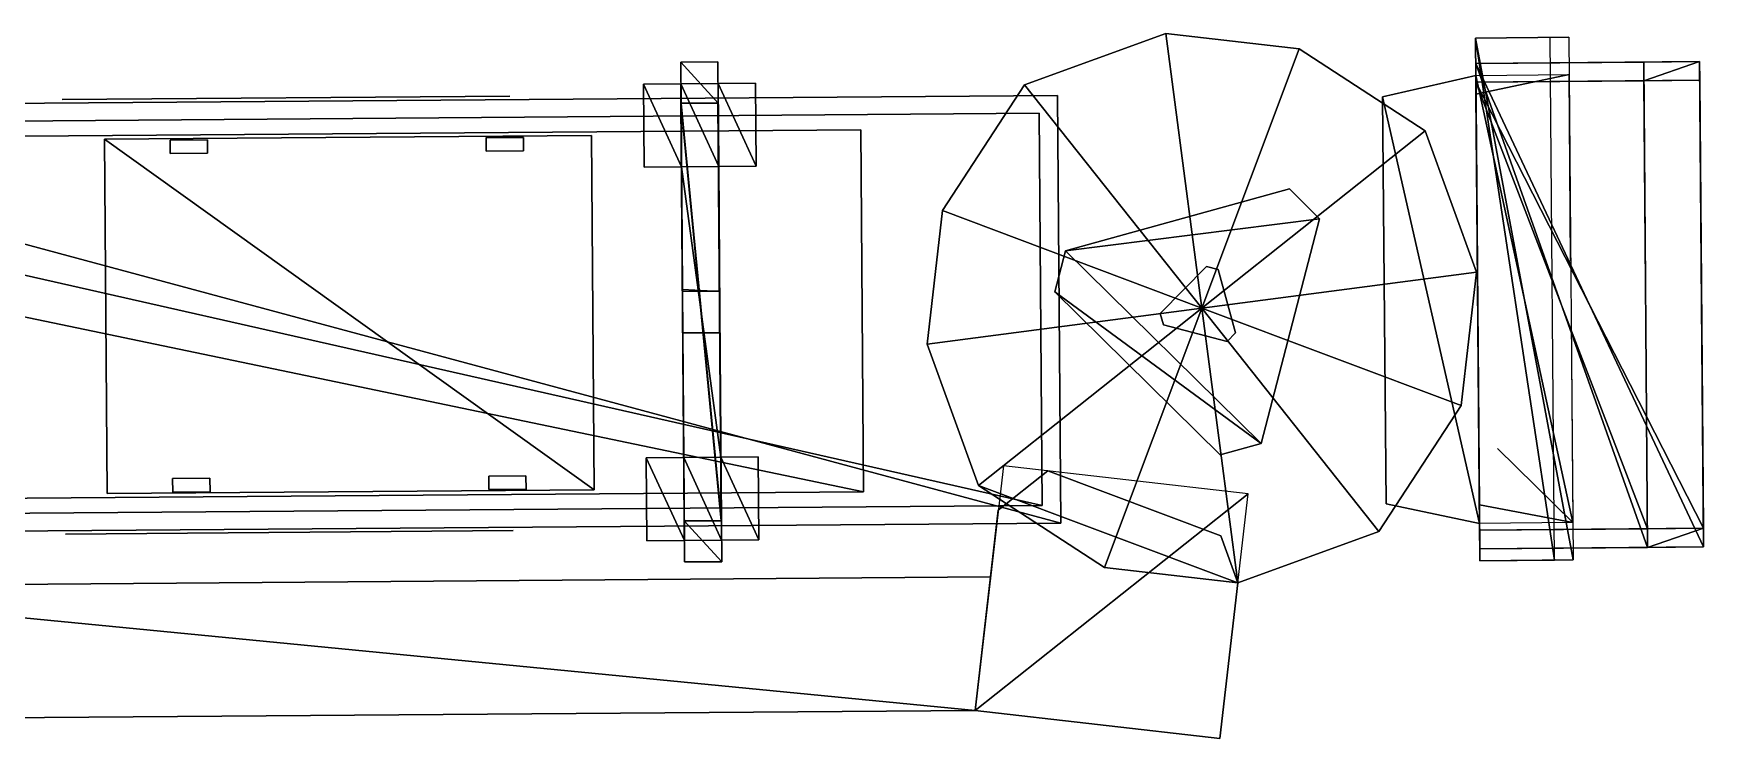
# Model space of a CAD drawing. Header units: millimetres. Extents: x -39 to 131, y -304 to 0.
# Drawn here: x 9.57 to 18.52, y -297.03 to -293.25 of the extents above; entities that cross this region are included whole.
import ezdxf

# ---------------------------------------------------------------- set-up
doc = ezdxf.new("R2010")
doc.units = ezdxf.units.MM
for name, color, linetype in [('MESH109', 7, 'Continuous'), ('MESH110', 7, 'Continuous'), ('MESH111', 7, 'Continuous'), ('MESH112', 7, 'Continuous'), ('MESH113', 7, 'Continuous'), ('MESH114', 7, 'Continuous'), ('MESH153', 7, 'Continuous'), ('MESH154', 7, 'Continuous'), ('MESH181', 7, 'Continuous'), ('MESH182', 7, 'Continuous'), ('MESH25', 7, 'Continuous'), ('MESH255', 7, 'Continuous'), ('MESH256', 7, 'Continuous'), ('MESH257', 7, 'Continuous'), ('MESH258', 7, 'Continuous'), ('MESH259', 7, 'Continuous'), ('MESH26', 7, 'Continuous'), ('MESH260', 7, 'Continuous'), ('MESH316', 7, 'Continuous'), ('MESH317', 7, 'Continuous'), ('MESH318', 7, 'Continuous'), ('MESH319', 7, 'Continuous'), ('MESH320', 7, 'Continuous'), ('MESH321', 7, 'Continuous'), ('MESH322', 7, 'Continuous'), ('MESH323', 7, 'Continuous'), ('MESH324', 7, 'Continuous'), ('MESH451', 7, 'Continuous'), ('MESH452', 7, 'Continuous'), ('MESH467', 7, 'Continuous'), ('MESH468', 7, 'Continuous'), ('MESH469', 7, 'Continuous'), ('MESH470', 7, 'Continuous'), ('MESH471', 7, 'Continuous'), ('MESH472', 7, 'Continuous'), ('TUNNEL2_01', 7, 'Continuous'), ('TUNNEL3_01', 7, 'Continuous')]:
    doc.layers.add(name, color=color, linetype=linetype)

msp = doc.modelspace()

# ---------------------------------------------------------------- meshes
at = {"layer": 'MESH109'}
mesh = msp.add_polyface(dxfattribs=at)
corners = [(17.2961, -293.5765, 5.4324), (17.3148, -295.7764, 5.4324), (17.3148, -295.7764, 3.2324), (17.8157, -295.8721, 5.4324), (17.3148, -295.7764, 3.2324), (17.3148, -295.7764, 5.4324), (17.8157, -295.8721, 3.2324), (17.2961, -293.5765, 5.4324), (17.3148, -295.7764, 3.2324), (17.2961, -293.5765, 3.2324), (17.2961, -293.5765, 5.4324), (17.2961, -293.5765, 3.2324), (17.7952, -293.4722, 5.4324), (17.7952, -293.4722, 5.4324), (17.2961, -293.5765, 3.2324), (17.7952, -293.4722, 3.2324)]
mesh.append_faces([[corners[k] for k in face] for face in [(0, 1, 2), (3, 4, 5), (3, 6, 4), (7, 8, 9), (10, 11, 12), (13, 14, 15)]])
at = {"layer": 'MESH110'}
mesh = msp.add_polyface(dxfattribs=at)
corners = [(17.8157, -295.8721, 4.1324), (17.8157, -295.8721, 3.2324), (17.4123, -295.4756, 3.2324), (17.4123, -295.4756, 4.1324)]
mesh.append_faces([[corners[k] for k in face] for face in [(0, 1, 2), (0, 2, 3)]])
at = {"layer": 'MESH111'}
mesh = msp.add_polyface(dxfattribs=at)
corners = [(17.7952, -293.4722, 4.1324), (17.8037, -294.4722, 4.1324), (17.8037, -294.4722, 3.2324), (17.7952, -293.4722, 3.2324)]
mesh.append_faces([[corners[k] for k in face] for face in [(0, 1, 2), (0, 2, 3)]])
at = {"layer": 'MESH112'}
mesh = msp.add_polyface(dxfattribs=at)
corners = [(17.8157, -295.8721, 5.4324), (17.3157, -295.8764, 5.4324), (17.2952, -293.4765, 5.4324), (17.7952, -293.4722, 5.4324)]
mesh.append_faces([[corners[k] for k in face] for face in [(0, 1, 2), (0, 2, 3)]])
at = {"layer": 'MESH113'}
mesh = msp.add_polyface(dxfattribs=at)
corners = [(17.2935, -293.2765, 3.1324), (17.3174, -296.0764, 5.6324), (17.2935, -293.2765, 5.6324), (17.2935, -293.2765, 3.1324), (17.3174, -296.0764, 3.1324), (17.3174, -296.0764, 5.6324), (17.8174, -296.0721, 3.1324), (17.3174, -296.0764, 3.1324), (17.2935, -293.2765, 3.1324), (17.8174, -296.0721, 5.6324), (17.3174, -296.0764, 3.1324), (17.8174, -296.0721, 3.1324), (17.3174, -296.0764, 5.6324), (17.3174, -296.0764, 3.1324), (17.8174, -296.0721, 5.6324), (17.7935, -293.2722, 3.1324), (17.7935, -293.2722, 5.6324), (17.7935, -293.2722, 3.1324), (17.2935, -293.2765, 3.1324), (17.7935, -293.2722, 5.6324), (17.2935, -293.2765, 3.1324), (17.2935, -293.2765, 5.6324), (17.7174, -296.073, 5.6324), (17.2935, -293.2765, 5.6324), (17.3174, -296.0764, 5.6324), (17.6935, -293.2731, 5.6324)]
mesh.append_faces([[corners[k] for k in face] for face in [(0, 1, 2), (3, 4, 5), (6, 7, 8), (9, 10, 11), (12, 13, 14), (6, 8, 15), (16, 17, 18), (19, 20, 21), (22, 23, 24), (22, 25, 23)]])
at = {"layer": 'MESH114'}
mesh = msp.add_polyface(dxfattribs=at)
corners = [(17.3157, -295.8764, 5.5324), (16.7962, -293.5905, 5.5324), (16.8147, -295.771, 5.5324), (17.2952, -293.4765, 5.5324), (17.2952, -293.4765, 5.5324), (16.7962, -293.5905, 3.2324), (16.7962, -293.5905, 5.5324), (17.2952, -293.4765, 3.2324), (17.3157, -295.8764, 3.2324), (16.7962, -293.5905, 3.2324), (17.2952, -293.4765, 3.2324), (16.8147, -295.771, 3.2324), (17.3157, -295.8764, 5.5324), (16.8147, -295.771, 3.2324), (17.3157, -295.8764, 3.2324), (16.8147, -295.771, 5.5324), (16.8147, -295.771, 3.2324), (17.3157, -295.8764, 5.5324)]
mesh.append_faces([[corners[k] for k in face] for face in [(0, 1, 2), (0, 3, 1), (4, 5, 6), (4, 7, 5), (8, 9, 10), (8, 11, 9), (12, 13, 14), (15, 16, 17)]])
at = {"layer": 'MESH153'}
mesh = msp.add_polyface(dxfattribs=at)
corners = [(15.9139, -294.5162, 5.9448), (15.9139, -294.5162, 5.703), (15.8515, -294.4999, 5.703), (15.9139, -294.5162, 5.9448), (16.0077, -294.8557, 5.9448), (15.9139, -294.5162, 5.703), (16.0077, -294.8557, 5.703), (16.0077, -294.8557, 5.9448), (15.9625, -294.9017, 5.703), (16.0077, -294.8557, 5.703), (15.9625, -294.9017, 5.9448), (15.6215, -294.8131, 5.9448), (15.9625, -294.9017, 5.703), (15.9625, -294.9017, 5.9448), (15.6215, -294.8131, 5.703), (15.6043, -294.751, 5.703), (15.6215, -294.8131, 5.703), (15.6215, -294.8131, 5.9448), (15.6043, -294.751, 5.9448), (15.8515, -294.4999, 5.703), (15.6043, -294.751, 5.703), (15.6043, -294.751, 5.9448), (15.8515, -294.4999, 5.9448), (15.8515, -294.4999, 5.9448)]
mesh.append_faces([[corners[k] for k in face] for face in [(0, 1, 2), (3, 4, 5), (5, 4, 6), (7, 8, 9), (7, 10, 8), (11, 12, 13), (11, 14, 12), (15, 16, 17), (15, 17, 18), (19, 20, 21), (19, 21, 22), (0, 2, 23)]])
at = {"layer": 'MESH154'}
mesh = msp.add_polyface(dxfattribs=at)
corners = [(16.4584, -294.244, 5.9334), (16.2961, -294.0842, 5.9334), (15.0964, -294.4155, 5.9334), (16.4584, -294.244, 6.6828), (16.4584, -294.244, 5.9334), (16.2961, -294.0842, 5.9334), (16.4584, -294.244, 6.6828), (16.1455, -295.4486, 6.6828), (16.4584, -294.244, 5.9334), (16.4584, -294.244, 6.6828), (15.0964, -294.4155, 6.6828), (16.1455, -295.4486, 6.6828), (16.4584, -294.244, 6.6828), (16.2961, -294.0842, 6.6828), (15.0964, -294.4155, 6.6828), (16.2961, -294.0842, 6.6828), (16.2961, -294.0842, 6.6828), (16.2961, -294.0842, 5.9334), (15.0964, -294.4155, 5.9334), (15.0964, -294.4155, 6.6828), (15.0964, -294.4155, 5.9334), (15.0392, -294.636, 6.6828), (15.0964, -294.4155, 6.6828), (15.0392, -294.636, 5.9334), (16.1455, -295.4486, 5.9334), (15.0964, -294.4155, 5.9334), (15.0392, -294.636, 5.9334), (16.4584, -294.244, 5.9334), (15.0964, -294.4155, 5.9334), (16.1455, -295.4486, 5.9334), (16.1455, -295.4486, 5.9334), (15.9259, -295.5092, 6.6828), (16.1455, -295.4486, 5.9334), (16.1455, -295.4486, 6.6828), (15.9259, -295.5092, 5.9334), (15.0392, -294.636, 6.6828), (15.9259, -295.5092, 5.9334), (15.9259, -295.5092, 6.6828), (15.0392, -294.636, 5.9334), (16.1455, -295.4486, 5.9334), (15.0392, -294.636, 5.9334), (15.9259, -295.5092, 5.9334), (16.1455, -295.4486, 6.6828), (15.0392, -294.636, 6.6828), (15.9259, -295.5092, 6.6828), (16.1455, -295.4486, 6.6828), (15.0964, -294.4155, 6.6828), (15.0392, -294.636, 6.6828)]
mesh.append_faces([[corners[k] for k in face] for face in [(0, 1, 2), (3, 4, 5), (6, 7, 8), (9, 10, 11), (12, 13, 14), (3, 5, 15), (16, 17, 18), (16, 18, 19), (20, 21, 22), (20, 23, 21), (24, 25, 26), (27, 28, 29), (8, 7, 30), (31, 32, 33), (31, 34, 32), (35, 36, 37), (35, 38, 36), (39, 40, 41), (42, 43, 44), (45, 46, 47)]])
at = {"layer": 'MESH181'}
mesh = msp.add_polyface(dxfattribs=at)
corners = [(18.4951, -293.4022, 5.4324), (18.4959, -293.5022, 5.4324), (18.1959, -293.5046, 3.2324), (17.296, -293.5119, 5.5324), (18.1959, -293.5046, 3.2324), (18.4959, -293.5022, 5.4324), (17.296, -293.5119, 5.5324), (17.296, -293.5119, 3.3324), (18.1959, -293.5046, 3.2324), (18.2154, -295.9046, 3.2324), (18.1959, -293.5046, 3.2324), (17.296, -293.5119, 3.3324), (18.2154, -295.9046, 3.2324), (17.296, -293.5119, 3.3324), (17.3155, -295.9119, 3.3324), (18.5154, -295.9021, 5.4324), (18.2154, -295.9046, 3.2324), (17.3155, -295.9119, 3.3324), (18.5154, -295.9021, 5.4324), (18.2163, -296.0046, 3.2324), (18.2154, -295.9046, 3.2324), (18.5154, -295.9021, 5.4324), (18.5162, -296.0021, 5.4324), (18.2163, -296.0046, 3.2324), (17.3155, -295.9119, 5.5324), (18.5154, -295.9021, 5.4324), (17.3155, -295.9119, 3.3324), (18.5154, -295.9021, 5.4324), (17.3155, -295.9119, 5.5324), (17.296, -293.5119, 5.5324), (18.5154, -295.9021, 5.4324), (17.296, -293.5119, 5.5324), (18.4959, -293.5022, 5.4324), (18.4951, -293.4022, 5.4324), (18.1959, -293.5046, 3.2324), (18.1951, -293.4046, 3.2324)]
mesh.append_faces([[corners[k] for k in face] for face in [(0, 1, 2), (3, 4, 5), (6, 7, 8), (9, 10, 11), (12, 13, 14), (15, 16, 17), (18, 19, 20), (21, 22, 23), (24, 25, 26), (27, 28, 29), (30, 31, 32), (33, 34, 35)]])
at = {"layer": 'MESH182'}
mesh = msp.add_polyface(dxfattribs=at)
corners = [(18.4951, -293.4022, 5.5324), (18.5162, -296.0021, 5.5324), (18.5162, -296.0021, 5.4324), (18.5162, -296.0021, 5.5324), (18.4951, -293.4022, 5.5324), (17.2952, -293.412, 5.6324), (17.2952, -293.412, 5.6324), (18.4951, -293.4022, 5.5324), (17.2952, -293.412, 3.2324), (18.4951, -293.4022, 5.5324), (18.1951, -293.4046, 3.1324), (17.2952, -293.412, 3.2324), (18.2163, -296.0046, 3.1324), (17.2952, -293.412, 3.2324), (18.1951, -293.4046, 3.1324), (17.3163, -296.0119, 3.2324), (18.5162, -296.0021, 5.5324), (17.3163, -296.0119, 3.2324), (18.2163, -296.0046, 3.1324), (17.3163, -296.0119, 5.6324), (17.3163, -296.0119, 3.2324), (18.5162, -296.0021, 5.5324), (18.5162, -296.0021, 5.5324), (17.2952, -293.412, 5.6324), (17.3163, -296.0119, 5.6324), (18.1951, -293.4046, 3.2324), (18.2163, -296.0046, 3.1324), (18.1951, -293.4046, 3.1324), (18.2163, -296.0046, 3.2324), (18.4951, -293.4022, 5.4324)]
mesh.append_faces([[corners[k] for k in face] for face in [(0, 1, 2), (3, 4, 5), (6, 7, 8), (9, 10, 11), (12, 13, 14), (12, 15, 13), (16, 17, 18), (19, 20, 21), (22, 23, 24), (25, 26, 27), (25, 28, 26), (0, 2, 29)]])
at = {"layer": 'MESH25'}
mesh = msp.add_polyface(dxfattribs=at)
corners = [(12.1184, -293.5876, 5.1489), (12.1184, -293.5876, 3.6657), (9.7185, -293.6059, 3.6657), (9.7185, -293.6059, 5.1489)]
mesh.append_faces([[corners[k] for k in face] for face in [(0, 1, 2), (0, 2, 3)]])
at = {"layer": 'MESH255'}
mesh = msp.add_polyface(dxfattribs=at)
corners = [(15.8269, -294.7229, 3.1324), (14.8774, -293.5266, 3.1324), (15.6338, -293.2512, 3.1324), (14.4375, -294.2007, 3.1324), (14.3552, -294.916, 3.1324), (14.6306, -295.6725, 3.1324), (15.3047, -296.1124, 3.1324), (16.02, -296.1946, 3.1324), (16.7764, -295.9193, 3.1324), (16.02, -296.1946, 5.7002), (16.02, -296.1946, 3.1324), (16.7764, -295.9193, 3.1324), (16.02, -296.1946, 5.7002), (16.7764, -295.9193, 3.1324), (16.7764, -295.9193, 5.7002), (17.2163, -295.2451, 5.7002), (16.7764, -295.9193, 5.7002), (16.7764, -295.9193, 3.1324), (17.2163, -295.2451, 5.7002), (15.8269, -294.7229, 5.7002), (16.7764, -295.9193, 5.7002), (17.2986, -294.5298, 5.7002), (17.0232, -293.7734, 5.7002), (17.0232, -293.7734, 5.7002), (17.2986, -294.5298, 5.7002), (17.2986, -294.5298, 3.1324), (17.2986, -294.5298, 5.7002), (17.2163, -295.2451, 3.1324), (17.2986, -294.5298, 3.1324), (17.2163, -295.2451, 5.7002), (17.2163, -295.2451, 3.1324), (17.2163, -295.2451, 3.1324), (17.2986, -294.5298, 3.1324), (17.0232, -293.7734, 3.1324), (16.3491, -293.3335, 3.1324), (16.3491, -293.3335, 5.7002), (16.3491, -293.3335, 3.1324), (15.6338, -293.2512, 3.1324), (17.0232, -293.7734, 5.7002), (16.3491, -293.3335, 3.1324), (16.3491, -293.3335, 5.7002), (17.0232, -293.7734, 3.1324), (17.0232, -293.7734, 3.1324), (16.3491, -293.3335, 5.7002), (15.6338, -293.2512, 5.7002), (15.6338, -293.2512, 5.7002), (15.6338, -293.2512, 5.7002), (15.6338, -293.2512, 3.1324), (14.8774, -293.5266, 3.1324), (14.8774, -293.5266, 5.7002), (14.8774, -293.5266, 3.1324), (14.4375, -294.2007, 5.7002), (14.8774, -293.5266, 5.7002), (14.4375, -294.2007, 3.1324), (14.4375, -294.2007, 3.1324), (14.3552, -294.916, 5.7002), (14.4375, -294.2007, 5.7002), (14.3552, -294.916, 3.1324), (14.3552, -294.916, 3.1324), (14.6306, -295.6725, 5.7002), (14.3552, -294.916, 5.7002), (14.6306, -295.6725, 3.1324), (14.3552, -294.916, 5.7002), (14.6306, -295.6725, 5.7002), (14.4375, -294.2007, 5.7002), (14.8774, -293.5266, 5.7002), (15.3047, -296.1124, 5.7002), (14.6306, -295.6725, 5.7002), (15.3047, -296.1124, 5.4324), (15.3047, -296.1124, 5.7002), (14.6306, -295.6725, 5.4324), (16.02, -296.1946, 5.4324), (15.3047, -296.1124, 5.4324), (14.6306, -295.6725, 5.4324), (15.3047, -296.1124, 5.7002), (15.3047, -296.1124, 5.4324), (16.02, -296.1946, 5.4324), (16.02, -296.1946, 5.7002), (16.02, -296.1946, 5.7002), (15.8269, -294.7229, 5.4324)]
mesh.append_faces([[corners[k] for k in face] for face in [(0, 1, 2), (0, 3, 1), (0, 4, 3), (0, 5, 4), (0, 6, 5), (7, 6, 0), (8, 7, 0), (9, 10, 11), (12, 13, 14), (15, 16, 17), (18, 19, 20), (21, 19, 18), (21, 22, 19), (23, 24, 25), (26, 27, 28), (26, 29, 27), (15, 17, 30), (31, 8, 0), (32, 31, 0), (32, 0, 33), (33, 0, 34), (34, 0, 2), (35, 36, 37), (38, 39, 40), (38, 41, 39), (23, 25, 42), (22, 43, 19), (43, 44, 19), (35, 37, 45), (46, 47, 48), (46, 48, 49), (50, 51, 52), (50, 53, 51), (54, 55, 56), (54, 57, 55), (58, 59, 60), (58, 61, 59), (19, 62, 63), (19, 64, 62), (19, 65, 64), (19, 44, 65), (19, 63, 66), (67, 68, 69), (67, 70, 68), (71, 72, 73), (74, 75, 76), (74, 76, 77), (78, 19, 66), (20, 19, 78), (71, 73, 79)]])
at = {"layer": 'MESH256'}
mesh = msp.add_polyface(dxfattribs=at)
corners = [(14.7361, -295.8054, 4.1324), (14.6949, -296.163, 4.1324), (14.6949, -296.163, 3.1324), (14.7361, -295.8054, 3.1324), (14.6949, -296.163, 4.1324), (14.7361, -295.8054, 4.1324), (14.6949, -296.163, 3.1324), (14.7361, -295.8054, 3.1324), (14.6949, -296.163, 4.1324), (7.8038, -296.2159, 1.5324), (14.6949, -296.163, 3.1324), (14.6949, -296.163, 4.1324), (7.8038, -296.2159, 0.5324), (7.8038, -296.2159, 1.5324), (14.6949, -296.163, 3.1324), (7.8038, -296.2159, 0.5324)]
mesh.append_faces([[corners[k] for k in face] for face in [(0, 1, 2), (3, 4, 5), (3, 6, 4), (0, 2, 7), (8, 9, 10), (11, 12, 13), (11, 14, 12), (10, 9, 15)]])
at = {"layer": 'MESH257'}
mesh = msp.add_polyface(dxfattribs=at)
corners = [(16.02, -296.1946, 4.1324), (15.924, -297.0291, 4.1324), (15.924, -297.0291, 3.1324), (16.02, -296.1946, 3.1324), (15.924, -297.0291, 4.1324), (16.02, -296.1946, 4.1324), (15.924, -297.0291, 3.1324), (16.02, -296.1946, 3.1324), (14.6127, -296.8783, 4.1324), (15.924, -297.0291, 3.1324), (15.924, -297.0291, 4.1324), (14.6127, -296.8783, 3.1324), (14.6127, -296.8783, 4.1324), (14.6127, -296.8783, 3.1324), (7.7215, -296.9312, 0.5324), (14.6127, -296.8783, 4.1324), (7.7215, -296.9312, 1.5324), (14.6127, -296.8783, 3.1324), (7.7215, -296.9312, 1.5324), (7.7215, -296.9312, 0.5324), (15.924, -297.0291, 4.1324), (14.6127, -296.8783, 3.1324), (14.6127, -296.8783, 4.1324), (15.924, -297.0291, 3.1324)]
mesh.append_faces([[corners[k] for k in face] for face in [(0, 1, 2), (3, 4, 5), (3, 6, 4), (0, 2, 7), (8, 9, 10), (8, 11, 9), (12, 13, 14), (15, 16, 17), (12, 14, 18), (17, 16, 19), (20, 21, 22), (20, 23, 21)]])
at = {"layer": 'MESH258'}
mesh = msp.add_polyface(dxfattribs=at)
corners = [(14.6127, -296.8783, 3.2324), (7.8038, -296.2159, 0.6324), (7.7215, -296.9312, 0.6324), (14.6949, -296.163, 3.2324), (7.8038, -296.2159, 0.6324), (14.6127, -296.8783, 3.2324)]
mesh.append_faces([[corners[k] for k in face] for face in [(0, 1, 2), (3, 4, 5)]])
at = {"layer": 'MESH259'}
mesh = msp.add_polyface(dxfattribs=at)
corners = [(14.7361, -295.8054, 5.4324), (15.0019, -295.5944, 3.1324), (15.0019, -295.5944, 5.4324), (14.7361, -295.8054, 3.1324), (15.0019, -295.5944, 5.4324), (15.0019, -295.5944, 3.1324), (15.9282, -295.9425, 3.1324), (15.9282, -295.9425, 5.4324), (15.9282, -295.9425, 3.1324), (16.02, -296.1946, 5.4324), (15.9282, -295.9425, 5.4324), (15.9282, -295.9425, 3.1324), (16.02, -296.1946, 3.1324), (16.02, -296.1946, 5.4324)]
mesh.append_faces([[corners[k] for k in face] for face in [(0, 1, 2), (0, 3, 1), (4, 5, 6), (4, 6, 7), (8, 9, 10), (11, 12, 13)]])
at = {"layer": 'MESH26'}
mesh = msp.add_polyface(dxfattribs=at)
corners = [(9.7363, -295.9333, 5.1489), (12.1362, -295.9149, 3.6657), (12.1362, -295.9149, 5.1489), (9.7363, -295.9333, 3.6657)]
mesh.append_faces([[corners[k] for k in face] for face in [(0, 1, 2), (0, 3, 1)]])
at = {"layer": 'MESH260'}
mesh = msp.add_polyface(dxfattribs=at)
corners = [(16.0749, -295.7178, 3.2324), (14.6127, -296.8783, 3.2324), (15.924, -297.0291, 3.2324), (14.7635, -295.567, 3.2324)]
mesh.append_faces([[corners[k] for k in face] for face in [(0, 1, 2), (0, 3, 1)]])
at = {"layer": 'MESH316'}
mesh = msp.add_polyface(dxfattribs=at)
corners = [(13.2541, -296.0814, 8.5811), (13.0532, -295.8617, 8.5811), (13.0549, -296.0829, 8.5811), (13.2524, -295.8602, 8.5811), (13.2524, -295.8602, 8.5811), (13.2541, -296.0814, 8.5811), (13.2541, -296.0814, 8.2549), (13.0549, -296.0829, 8.5811), (13.2541, -296.0814, 8.2549), (13.2541, -296.0814, 8.5811), (13.0549, -296.0829, 8.2549), (13.0532, -295.8617, 8.2549), (13.0549, -296.0829, 8.2549), (13.0549, -296.0829, 8.5811), (13.0532, -295.8617, 0.1824), (13.0549, -296.0829, 0.1824), (13.2541, -296.0814, 0.1824), (13.0549, -296.0829, 0.1824), (13.0532, -295.8617, 0.1824), (13.0549, -296.0829, 0.1824), (13.2541, -296.0814, 0.1824), (13.2524, -295.8602, 8.2549), (13.2541, -296.0814, 0.1824), (13.2524, -295.8602, 8.5811), (13.2524, -295.8602, 8.2549), (13.0532, -295.8617, 8.2549), (13.0532, -295.8617, 0.5824), (13.2524, -295.8602, 0.5824), (13.2524, -295.8602, 0.5824), (13.0361, -293.6266, 0.5824), (13.0532, -295.8617, 0.5824), (13.2353, -293.6251, 0.5824), (13.2353, -293.6251, 0.5824), (13.2524, -295.8602, 0.5824), (13.2524, -295.8602, 0.1824), (13.2353, -293.6251, 0.1824), (13.2524, -295.8602, 0.1824), (13.0361, -293.6266, 0.1824), (13.2353, -293.6251, 0.1824), (13.2524, -295.8602, 0.1824), (13.0361, -293.6266, 0.1824), (13.0532, -295.8617, 0.1824), (13.0532, -295.8617, 0.5824), (13.0361, -293.6266, 0.5824), (13.0344, -293.4053, 0.1824), (13.0344, -293.4053, 0.1824), (13.0361, -293.6266, 0.1824), (13.0361, -293.6266, 8.2549), (13.0344, -293.4053, 8.2549), (13.0361, -293.6266, 8.5811), (13.0361, -293.6266, 8.5811), (13.0361, -293.6266, 8.2549), (13.2353, -293.6251, 8.2549), (13.2353, -293.6251, 0.5824), (13.0361, -293.6266, 0.5824), (13.2353, -293.6251, 8.5811), (13.2336, -293.4038, 8.5811), (13.2353, -293.6251, 8.5811), (13.2353, -293.6251, 8.2549), (13.2353, -293.6251, 8.5811), (13.2336, -293.4038, 8.5811), (13.0344, -293.4053, 8.5811), (13.2336, -293.4038, 8.5811), (13.0344, -293.4053, 8.2549), (13.0344, -293.4053, 8.5811), (13.2336, -293.4038, 8.2549), (13.2336, -293.4038, 8.2549), (13.2353, -293.6251, 0.1824), (13.2336, -293.4038, 0.1824), (13.2336, -293.4038, 0.1824), (13.2336, -293.4038, 0.1824), (13.0344, -293.4053, 0.1824), (13.0344, -293.4053, 8.5811), (13.0361, -293.6266, 8.5811), (13.0532, -295.8617, 8.5811), (13.0532, -295.8617, 8.5811)]
mesh.append_faces([[corners[k] for k in face] for face in [(0, 1, 2), (0, 3, 1), (4, 5, 6), (7, 8, 9), (7, 10, 8), (11, 12, 13), (14, 12, 11), (14, 15, 12), (16, 17, 18), (10, 19, 20), (10, 20, 8), (21, 6, 22), (4, 6, 21), (23, 24, 25), (24, 26, 25), (24, 27, 26), (28, 29, 30), (28, 31, 29), (32, 33, 34), (32, 34, 35), (36, 37, 38), (36, 18, 37), (16, 18, 36), (21, 22, 39), (40, 41, 42), (40, 42, 43), (38, 37, 44), (45, 46, 47), (45, 47, 48), (48, 47, 49), (50, 51, 52), (51, 53, 52), (51, 54, 53), (50, 52, 55), (56, 57, 58), (59, 60, 61), (62, 63, 64), (62, 65, 63), (56, 58, 66), (66, 58, 67), (66, 67, 68), (38, 44, 69), (65, 70, 71), (65, 71, 63), (48, 49, 72), (59, 61, 73), (23, 25, 74), (11, 13, 75)]])
at = {"layer": 'MESH317'}
mesh = msp.add_polyface(dxfattribs=at)
corners = [(13.054, -295.9677, -0.6176), (12.8533, -295.9692, -0.4176), (12.8499, -295.5244, -0.4176), (12.8499, -295.5244, -0.4176), (12.8533, -295.9692, -0.4176), (12.8533, -295.9692, -0.2176), (12.8499, -295.5244, -0.2176), (13.054, -295.9677, -0.0176), (12.8499, -295.5244, -0.2176), (12.8533, -295.9692, -0.2176), (13.0506, -295.5229, -0.0176), (13.2532, -295.9662, -0.0176), (13.0506, -295.5229, -0.0176), (13.054, -295.9677, -0.0176), (13.2498, -295.5214, -0.0176), (13.4533, -295.9646, -0.2176), (13.2498, -295.5214, -0.0176), (13.2532, -295.9662, -0.0176), (13.4533, -295.9646, -0.2176), (13.4499, -295.5198, -0.2176), (13.2498, -295.5214, -0.0176), (13.4499, -295.5198, -0.2176), (13.4533, -295.9646, -0.2176), (13.4533, -295.9646, -0.4176), (13.4499, -295.5198, -0.4176), (13.4533, -295.9646, -0.4176), (13.2498, -295.5214, -0.6176), (13.4499, -295.5198, -0.4176), (13.4533, -295.9646, -0.4176), (13.2532, -295.9662, -0.6176), (13.2498, -295.5214, -0.6176), (13.0506, -295.5229, -0.6176)]
mesh.append_faces([[corners[k] for k in face] for face in [(0, 1, 2), (3, 4, 5), (3, 5, 6), (7, 8, 9), (7, 10, 8), (11, 12, 13), (11, 14, 12), (15, 16, 17), (18, 19, 20), (21, 22, 23), (21, 23, 24), (25, 26, 27), (28, 29, 30), (0, 2, 31)]])
at = {"layer": 'MESH318'}
mesh = msp.add_polyface(dxfattribs=at)
corners = [(13.0387, -293.966, -0.6176), (12.8379, -293.9676, -0.4176), (12.8345, -293.5228, -0.4176), (12.8345, -293.5228, -0.4176), (12.8379, -293.9676, -0.4176), (12.8379, -293.9676, -0.2176), (12.8345, -293.5228, -0.2176), (13.0387, -293.966, -0.0176), (12.8345, -293.5228, -0.2176), (12.8379, -293.9676, -0.2176), (13.0353, -293.5212, -0.0176), (13.2379, -293.9645, -0.0176), (13.0353, -293.5212, -0.0176), (13.0387, -293.966, -0.0176), (13.2345, -293.5197, -0.0176), (13.4379, -293.963, -0.2176), (13.2345, -293.5197, -0.0176), (13.2379, -293.9645, -0.0176), (13.4345, -293.5182, -0.2176), (13.4345, -293.5182, -0.2176), (13.4379, -293.963, -0.2176), (13.4379, -293.963, -0.4176), (13.4345, -293.5182, -0.4176), (13.4379, -293.963, -0.4176), (13.2345, -293.5197, -0.6176), (13.4345, -293.5182, -0.4176), (13.2379, -293.9645, -0.6176), (13.0353, -293.5212, -0.6176)]
mesh.append_faces([[corners[k] for k in face] for face in [(0, 1, 2), (3, 4, 5), (3, 5, 6), (7, 8, 9), (7, 10, 8), (11, 12, 13), (11, 14, 12), (15, 16, 17), (15, 18, 16), (19, 20, 21), (19, 21, 22), (23, 24, 25), (23, 26, 24), (0, 2, 27)]])
at = {"layer": 'MESH319'}
mesh = msp.add_polyface(dxfattribs=at)
corners = [(13.243, -294.6321, 0.1824), (13.243, -294.6321, -0.2176), (13.0438, -294.6329, -0.2176), (13.243, -294.6321, 0.1824), (13.2447, -294.8545, -0.2176), (13.243, -294.6321, -0.2176), (13.2447, -294.8545, 0.1824), (13.0455, -294.8553, 0.1824), (13.2447, -294.8545, -0.2176), (13.2447, -294.8545, 0.1824), (13.0455, -294.8553, -0.2176), (13.0438, -294.6329, -0.2176), (13.0455, -294.8553, -0.2176), (13.0455, -294.8553, 0.1824), (13.0437, -294.622, 0.1824), (13.0438, -294.6329, -0.2176), (13.0455, -294.8553, 0.1824), (13.243, -294.6321, 0.1824), (13.0438, -294.6329, -0.2176), (13.0437, -294.622, 0.1824)]
mesh.append_faces([[corners[k] for k in face] for face in [(0, 1, 2), (3, 4, 5), (3, 6, 4), (7, 8, 9), (7, 10, 8), (11, 12, 13), (14, 15, 16), (17, 18, 19)]])
at = {"layer": 'MESH320'}
mesh = msp.add_polyface(dxfattribs=at)
corners = [(13.2498, -295.5214, -0.4176), (13.0506, -295.5229, -0.4176), (13.0387, -293.966, -0.4176), (13.0387, -293.966, -0.4176), (13.0506, -295.5229, -0.4176), (13.0506, -295.5229, -0.2176), (13.0387, -293.966, -0.2176), (13.2498, -295.5214, -0.2176), (13.0387, -293.966, -0.2176), (13.0506, -295.5229, -0.2176), (13.2379, -293.9645, -0.2176), (13.2379, -293.9645, -0.2176), (13.2498, -295.5214, -0.2176), (13.2498, -295.5214, -0.4176), (13.2379, -293.9645, -0.4176), (13.2379, -293.9645, -0.4176)]
mesh.append_faces([[corners[k] for k in face] for face in [(0, 1, 2), (3, 4, 5), (3, 5, 6), (7, 8, 9), (7, 10, 8), (11, 12, 13), (11, 13, 14), (0, 2, 15)]])
at = {"layer": 'MESH321'}
mesh = msp.add_polyface(dxfattribs=at)
corners = [(12.8533, -295.9692, -0.0176), (13.4533, -295.9646, -0.6176), (13.4533, -295.9646, -0.0176), (12.8533, -295.9692, -0.6176)]
mesh.append_faces([[corners[k] for k in face] for face in [(0, 1, 2), (0, 3, 1)]])
at = {"layer": 'MESH322'}
mesh = msp.add_polyface(dxfattribs=at)
corners = [(12.8379, -293.9676, -0.0176), (13.4379, -293.963, -0.6176), (13.4379, -293.963, -0.0176), (12.8379, -293.9676, -0.6176)]
mesh.append_faces([[corners[k] for k in face] for face in [(0, 1, 2), (0, 3, 1)]])
at = {"layer": 'MESH323'}
mesh = msp.add_polyface(dxfattribs=at)
corners = [(13.4499, -295.5198, -0.0176), (13.4499, -295.5198, -0.6176), (12.8499, -295.5244, -0.6176), (12.8499, -295.5244, -0.0176)]
mesh.append_faces([[corners[k] for k in face] for face in [(0, 1, 2), (0, 2, 3)]])
at = {"layer": 'MESH324'}
mesh = msp.add_polyface(dxfattribs=at)
corners = [(13.4345, -293.5182, -0.0176), (13.4345, -293.5182, -0.6176), (12.8345, -293.5228, -0.6176), (12.8345, -293.5228, -0.0176)]
mesh.append_faces([[corners[k] for k in face] for face in [(0, 1, 2), (0, 2, 3)]])
at = {"layer": 'MESH451'}
mesh = msp.add_polyface(dxfattribs=at)
corners = [(13.2506, -295.8617, 5.6527), (13.0521, -295.8632, 5.6527), (13.0349, -293.6253, 5.6527), (13.0349, -293.6253, 5.6527), (13.0521, -295.8632, 5.6527), (13.0521, -295.8632, 6.0527), (13.0349, -293.6253, 6.0527), (13.2506, -295.8617, 6.0527), (13.0349, -293.6253, 6.0527), (13.0521, -295.8632, 6.0527), (13.2334, -293.6237, 6.0527), (13.2334, -293.6237, 6.0527), (13.2506, -295.8617, 6.0527), (13.2506, -295.8617, 5.6527), (13.2334, -293.6237, 5.6527), (13.2334, -293.6237, 5.6527)]
mesh.append_faces([[corners[k] for k in face] for face in [(0, 1, 2), (3, 4, 5), (3, 5, 6), (7, 8, 9), (7, 10, 8), (11, 12, 13), (11, 13, 14), (0, 2, 15)]])
at = {"layer": 'MESH452'}
mesh = msp.add_polyface(dxfattribs=at)
corners = [(13.2506, -295.8617, 3.2023), (13.0349, -293.6253, 3.2023), (13.0521, -295.8632, 3.2023), (13.2334, -293.6237, 3.2023), (13.2334, -293.6237, 3.2023), (13.2506, -295.8617, 3.2023), (13.2506, -295.8617, 2.8023), (13.2334, -293.6237, 2.8023), (13.2506, -295.8617, 2.8023), (13.0349, -293.6253, 2.8023), (13.2334, -293.6237, 2.8023), (13.0521, -295.8632, 2.8023), (13.0349, -293.6253, 2.8023), (13.0521, -295.8632, 2.8023), (13.0521, -295.8632, 3.2023), (13.0349, -293.6253, 3.2023)]
mesh.append_faces([[corners[k] for k in face] for face in [(0, 1, 2), (0, 3, 1), (4, 5, 6), (4, 6, 7), (8, 9, 10), (8, 11, 9), (12, 13, 14), (12, 14, 15)]])
at = {"layer": 'MESH467'}
mesh = msp.add_polyface(dxfattribs=at)
corners = [(15.0714, -295.8742, 3.1961), (6.8087, -295.9375, 3.1961), (6.7912, -293.6466, 3.1961), (6.8087, -295.9375, 5.6526), (6.8087, -295.9375, 3.1961), (15.0714, -295.8742, 3.1961), (6.7912, -293.6466, 3.1961), (6.8087, -295.9375, 3.1961), (6.8087, -295.9375, 5.6526), (6.7912, -293.6466, 5.6526), (15.0714, -295.8742, 5.6526), (6.7912, -293.6466, 5.6526), (6.8087, -295.9375, 5.6526), (15.0539, -293.5834, 5.6526), (15.0539, -293.5834, 5.6526), (6.7912, -293.6466, 3.1961), (6.7912, -293.6466, 5.6526), (15.0539, -293.5834, 3.1961), (15.0539, -293.5834, 3.1961), (15.0714, -295.8742, 5.6526)]
mesh.append_faces([[corners[k] for k in face] for face in [(0, 1, 2), (3, 4, 5), (6, 7, 8), (6, 8, 9), (10, 11, 12), (10, 13, 11), (14, 15, 16), (14, 17, 15), (0, 2, 18), (3, 5, 19)]])
at = {"layer": 'MESH468'}
mesh = msp.add_polyface(dxfattribs=at)
corners = [(10.4973, -293.821, 3.2132), (10.4973, -293.821, 3.0189), (10.2975, -293.8225, 3.0189), (10.4973, -293.821, 3.2132), (10.4979, -293.8932, 3.0189), (10.4973, -293.821, 3.0189), (10.4973, -293.821, 3.2132), (10.4979, -293.8932, 3.2132), (10.4979, -293.8932, 3.0189), (10.2981, -293.8948, 3.2132), (10.4979, -293.8932, 3.0189), (10.4979, -293.8932, 3.2132), (10.2981, -293.8948, 3.2132), (10.2981, -293.8948, 3.0189), (10.4979, -293.8932, 3.0189), (10.2975, -293.8225, 3.0189), (10.2981, -293.8948, 3.0189), (10.2981, -293.8948, 3.2132), (10.2975, -293.8225, 3.2132), (10.2975, -293.8225, 3.2132)]
mesh.append_faces([[corners[k] for k in face] for face in [(0, 1, 2), (3, 4, 5), (6, 7, 8), (9, 10, 11), (12, 13, 14), (15, 16, 17), (15, 17, 18), (0, 2, 19)]])
at = {"layer": 'MESH469'}
mesh = msp.add_polyface(dxfattribs=at)
corners = [(11.9914, -293.8095, 3.0189), (11.992, -293.8818, 3.2132), (11.9914, -293.8095, 3.2132), (11.992, -293.8818, 3.0189), (11.992, -293.8818, 3.2132), (11.992, -293.8818, 3.0189), (12.1917, -293.8803, 3.0189), (12.1917, -293.8803, 3.2132), (12.1912, -293.808, 3.2132), (12.1917, -293.8803, 3.2132), (12.1917, -293.8803, 3.0189), (12.1912, -293.808, 3.0189), (12.1912, -293.808, 3.2132), (12.1912, -293.808, 3.0189), (11.9914, -293.8095, 3.0189), (11.9914, -293.8095, 3.2132)]
mesh.append_faces([[corners[k] for k in face] for face in [(0, 1, 2), (0, 3, 1), (4, 5, 6), (4, 6, 7), (8, 9, 10), (8, 10, 11), (12, 13, 14), (12, 14, 15)]])
at = {"layer": 'MESH470'}
mesh = msp.add_polyface(dxfattribs=at)
corners = [(12.2051, -295.6217, 3.2132), (12.2051, -295.6217, 3.0189), (12.0053, -295.6232, 3.0189), (12.2051, -295.6217, 3.2132), (12.2056, -295.694, 3.0189), (12.2051, -295.6217, 3.0189), (12.2056, -295.694, 3.2132), (12.0059, -295.6955, 3.2132), (12.2056, -295.694, 3.0189), (12.2056, -295.694, 3.2132), (12.0059, -295.6955, 3.0189), (12.0053, -295.6232, 3.0189), (12.0059, -295.6955, 3.0189), (12.0059, -295.6955, 3.2132), (12.0053, -295.6232, 3.2132), (12.0053, -295.6232, 3.2132)]
mesh.append_faces([[corners[k] for k in face] for face in [(0, 1, 2), (3, 4, 5), (3, 6, 4), (7, 8, 9), (7, 10, 8), (11, 12, 13), (11, 13, 14), (0, 2, 15)]])
at = {"layer": 'MESH471'}
mesh = msp.add_polyface(dxfattribs=at)
corners = [(10.3114, -295.6362, 3.0189), (10.312, -295.7085, 3.2132), (10.3114, -295.6362, 3.2132), (10.312, -295.7085, 3.0189), (10.312, -295.7085, 3.2132), (10.312, -295.7085, 3.0189), (10.5117, -295.7069, 3.0189), (10.312, -295.7085, 3.2132), (10.5117, -295.7069, 3.0189), (10.5117, -295.7069, 3.2132), (10.5112, -295.6347, 3.2132), (10.5117, -295.7069, 3.2132), (10.5117, -295.7069, 3.0189), (10.5112, -295.6347, 3.2132), (10.5117, -295.7069, 3.0189), (10.5112, -295.6347, 3.0189), (10.5112, -295.6347, 3.2132), (10.5112, -295.6347, 3.0189), (10.3114, -295.6362, 3.0189), (10.3114, -295.6362, 3.2132)]
mesh.append_faces([[corners[k] for k in face] for face in [(0, 1, 2), (0, 3, 1), (4, 5, 6), (7, 8, 9), (10, 11, 12), (13, 14, 15), (16, 17, 18), (16, 18, 19)]])
at = {"layer": 'MESH472'}
mesh = msp.add_polyface(dxfattribs=at)
corners = [(12.5701, -295.6962, 3.0219), (9.9456, -293.8177, 3.0219), (9.9601, -295.7162, 3.0219), (12.5701, -295.6962, 3.0219), (12.5556, -293.7977, 3.0219), (9.9456, -293.8177, 3.0219), (12.5556, -293.7977, 3.0219), (12.5701, -295.6962, 3.0219), (12.5701, -295.6962, 2.003), (12.5701, -295.6962, 3.0219), (9.9601, -295.7162, 3.0219), (12.5701, -295.6962, 2.003), (9.9601, -295.7162, 3.0219), (9.9601, -295.7162, 2.003), (12.5701, -295.6962, 2.003), (9.9456, -293.8177, 2.003), (9.9601, -295.7162, 2.003), (9.9601, -295.7162, 3.0219), (12.5701, -295.6962, 2.003), (9.9601, -295.7162, 2.003), (9.9456, -293.8177, 2.003), (12.5556, -293.7977, 2.003), (12.5556, -293.7977, 3.0219), (12.5556, -293.7977, 2.003), (9.9456, -293.8177, 2.003), (12.5556, -293.7977, 3.0219), (12.5701, -295.6962, 2.003), (12.5556, -293.7977, 2.003), (9.9456, -293.8177, 3.0219), (9.9456, -293.8177, 3.0219)]
mesh.append_faces([[corners[k] for k in face] for face in [(0, 1, 2), (3, 4, 5), (6, 7, 8), (9, 10, 11), (12, 13, 14), (15, 16, 17), (18, 19, 20), (18, 20, 21), (22, 23, 24), (25, 26, 27), (22, 24, 28), (15, 17, 29)]])
at = {"layer": 'TUNNEL2_01'}
mesh = msp.add_polyface(dxfattribs=at)
corners = [(14.0147, -295.7068, 5.5225), (5.0324, -293.8357, 5.5225), (5.0473, -295.7754, 5.5225), (13.9999, -293.767, 5.5225), (13.9999, -293.767, 5.5225), (5.0324, -293.8357, 3.3348), (5.0324, -293.8357, 5.5225), (13.9999, -293.767, 3.3348), (14.0147, -295.7068, 3.3348), (5.0324, -293.8357, 3.3348), (13.9999, -293.767, 3.3348), (5.0473, -295.7754, 3.3348), (5.0473, -295.7754, 5.5225), (5.0473, -295.7754, 3.3348), (14.0147, -295.7068, 3.3348), (14.0147, -295.7068, 5.5225)]
mesh.append_faces([[corners[k] for k in face] for face in [(0, 1, 2), (0, 3, 1), (4, 5, 6), (4, 7, 5), (8, 9, 10), (8, 11, 9), (12, 13, 14), (12, 14, 15)]])
at = {"layer": 'TUNNEL3_01'}
mesh = msp.add_polyface(dxfattribs=at)
corners = [(14.9721, -295.7804, 5.5792), (5.9886, -293.7474, 5.5792), (6.0047, -295.8491, 5.5792), (14.956, -293.6787, 5.5792), (14.956, -293.6787, 5.5792), (5.9886, -293.7474, 3.2599), (5.9886, -293.7474, 5.5792), (14.956, -293.6787, 3.2599), (14.9721, -295.7804, 3.2599), (5.9886, -293.7474, 3.2599), (14.956, -293.6787, 3.2599), (6.0047, -295.8491, 3.2599), (6.0047, -295.8491, 5.5792), (6.0047, -295.8491, 3.2599), (14.9721, -295.7804, 3.2599), (5.9886, -293.7474, 3.2599), (6.0047, -295.8491, 3.2599), (6.0047, -295.8491, 5.5792), (5.9886, -293.7474, 5.5792), (14.9721, -295.7804, 5.5792)]
mesh.append_faces([[corners[k] for k in face] for face in [(0, 1, 2), (0, 3, 1), (4, 5, 6), (4, 7, 5), (8, 9, 10), (8, 11, 9), (12, 13, 14), (15, 16, 17), (15, 17, 18), (12, 14, 19)]])

doc.saveas('drawing.dxf')
